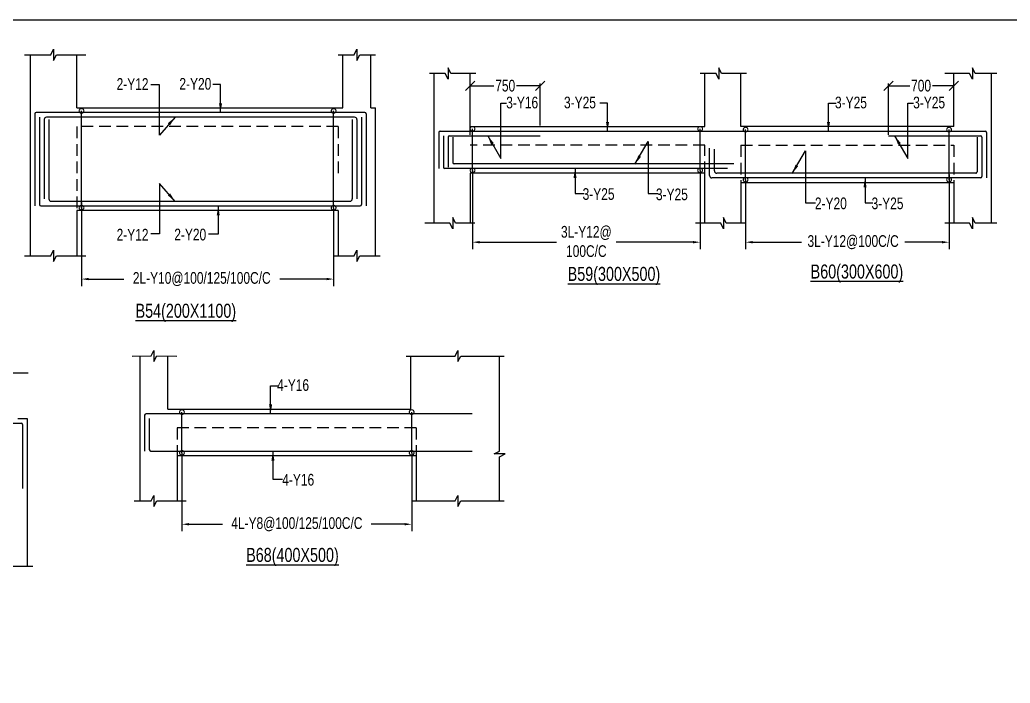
# Model space of a CAD drawing. Header units: millimetres. Extents: x 0 to 31744305, y -21599035 to 0.
# Drawn here: x 31662404 to 31673014, y -21166872 to -21159764 of the extents above; entities that cross this region are included whole.
import ezdxf

# ---------------------------------------------------------------- set-up
doc = ezdxf.new("R2010")
doc.units = ezdxf.units.MM
doc.header["$LTSCALE"] = 1000
doc.header["$MEASUREMENT"] = 0
doc.header["$PDMODE"] = 3
for name, pattern in [('CONTINOUS', [0]), ('CONTINU', [0]), ('HIDDEN', [0.375, 0.25, -0.125])]:
    doc.linetypes.add(name, pattern=pattern)
for name, color, linetype in [('-S-ARROW', 253, 'Continuous'), ('-S-MISC', 8, 'Continuous'), ('-S-STIRUP', 11, 'Continuous'), ('-STR-BEAM', 7, 'CONTINU'), ('-STR-COLUMN', 5, 'HIDDEN'), ('-STR-REINF', 3, 'Continuous'), ('-STR-RF-DIM', 8, 'CONTINOUS'), ('-STR-TEXT', 6, 'Continuous'), ('SEC TEXT', 9, 'Continuous'), ('SLAB LINE', 254, 'HIDDEN')]:
    doc.layers.add(name, color=color, linetype=linetype)
doc.styles.add('BEAM-LS', font='romans.shx', dxfattribs={"width": 0.8})
doc.styles.add('SOBHA', font='swisscl.ttf')
doc.styles.add('sobha.sed', font='swisscl.ttf')
doc.dimstyles.new('S-50', dxfattribs={"dimscale": 50, "dimtxt": 2.5, "dimasz": 2, "dimexe": 0.5, "dimexo": 0.25, "dimgap": 0.25, "dimtad": 0, "dimdec": 0, "dimrnd": 0.0005, "dimzin": 0, "dimdsep": 46, "dimtxsty": 'sobha.sed', "dimblk": 'OBLIQUE', "dimcen": 0.09, "dimclrd": 8, "dimclre": 8, "dimclrt": 6, "dimadec": 0, "dimazin": 0, "dimtfac": 1, "dimtdec": 0, "dimtofl": 0, "dimtmove": 2, "dimatfit": 3, "dimfxl": 0.18, "dimtolj": 1, "dimtzin": 0, "dimlwd": -1, "dimlwe": -1, "dimarcsym": 0})
doc.dimstyles.new('S-DIM50', dxfattribs={"dimscale": 50, "dimtxt": 2.5, "dimasz": 1.5, "dimexe": 1.5, "dimexo": 1, "dimgap": 0.5, "dimtad": 0, "dimdec": 0, "dimzin": 0, "dimdsep": 46, "dimtxsty": 'SOBHA', "dimcen": 0.09, "dimclrd": 256, "dimclre": 256, "dimclrt": 6, "dimadec": 5, "dimazin": 0, "dimtfac": 1, "dimtdec": 0, "dimtofl": 0, "dimtmove": 0, "dimatfit": 3, "dimfxl": 0.18, "dimtolj": 1, "dimtzin": 0, "dimlwd": -1, "dimlwe": -1, "dimarcsym": 0})
doc.dimstyles.new('STIRUP', dxfattribs={"dimscale": 50, "dimtxt": 2.5, "dimasz": 2.2, "dimexe": 0, "dimexo": 0, "dimgap": 0.5, "dimtad": 0, "dimdec": 0, "dimzin": 0, "dimdsep": 46, "dimtxsty": 'BEAM-LS', "dimblk": 'DOTSMALL', "dimcen": 0.09, "dimclrd": 256, "dimclre": 256, "dimclrt": 256, "dimadec": 5, "dimazin": 0, "dimtfac": 1, "dimtdec": 0, "dimtofl": 0, "dimtmove": 0, "dimatfit": 3, "dimldrblk": 'DOTSMALL', "dimfxl": 0, "dimfxlon": 1, "dimtolj": 1, "dimtzin": 0, "dimlwd": -1, "dimlwe": -1, "dimarcsym": 0})

# ---------------------------------------------------------------- blocks, each defined once
blk = doc.blocks.new('*D78')
at = {"layer": '-STR-RF-DIM', "transparency": 16777216}
for p, q in [((31664141, -21164404), (31664141, -21165244)), ((31666602, -21164404), (31666602, -21165244)), ((31664216, -21165169), (31664574, -21165169)), ((31666527, -21165169), (31666169, -21165169))]:
    blk.add_line(p, q, dxfattribs=at)
for points in [[(31664216, -21165156), (31664216, -21165181), (31664141, -21165169)], [(31666527, -21165156), (31666527, -21165181), (31666602, -21165169)]]:
    blk.add_solid(points, dxfattribs=at)
at = {"layer": 'Defpoints', "color": 0, "transparency": 16777216}
for p in [(31664141, -21164404, 0), (31666602, -21164404, 178587), (31666602, -21165169)]:
    blk.add_point(p, dxfattribs=at)
at = {"layer": '-STR-RF-DIM', "color": 6, "transparency": 16777216, "insert": (31665372, -21165169), "char_height": 125, "attachment_point": 5, "style": 'SOBHA'}
blk.add_mtext('\\A1;4L-Y8@100/125/100C/C', dxfattribs=at)
blk = doc.blocks.new('_DotSmall')
at = {"color": 0, "linetype": 'ByBlock', "const_width": 0.5}
blk.add_lwpolyline([(-0.0625, 0, 1), (0.0625, 0, 1)], format="xyb", close=True, dxfattribs=at)
blk = doc.blocks.new('*D79')
at = {"layer": '-S-STIRUP', "ltscale": 100, "transparency": 16777216}
blk.add_line((31664141, -21164404), (31664141, -21163967), dxfattribs=at)
at = {"layer": 'Defpoints', "color": 0, "linetype": 'CONTINU', "ltscale": 100, "transparency": 16777216}
for p in [(31664141, -21163967), (31664141, -21163967), (31664141, -21164404, 0)]:
    blk.add_point(p, dxfattribs=at)
at = {"layer": '-S-STIRUP', "linetype": 'CONTINU', "ltscale": 100, "transparency": 16777216, "xscale": 100, "yscale": 100, "zscale": 100}
for p, rotation in [((31664141, -21163967), 90), ((31664141, -21164404), 270)]:
    blk.add_blockref('_DotSmall', p, dxfattribs=dict(at, rotation=rotation))
blk = doc.blocks.new('_OBLIQUE')
at = {"color": 0, "linetype": 'ByBlock'}
blk.add_line((-0.5, -0.5), (0.5, 0.5), dxfattribs=at)
blk = doc.blocks.new('*D80')
at = {"layer": '-S-STIRUP', "ltscale": 100, "transparency": 16777216}
blk.add_line((31666602, -21164404), (31666602, -21163967), dxfattribs=at)
at = {"layer": 'Defpoints', "color": 0, "linetype": 'CONTINU', "ltscale": 100, "transparency": 16777216}
for p in [(31666602, -21163967), (31666602, -21163967), (31666602, -21164404, 0)]:
    blk.add_point(p, dxfattribs=at)
at = {"layer": '-S-STIRUP', "linetype": 'CONTINU', "ltscale": 100, "transparency": 16777216, "xscale": 100, "yscale": 100, "zscale": 100}
for p, rotation in [((31666602, -21163967), 90), ((31666602, -21164404), 270)]:
    blk.add_blockref('_DotSmall', p, dxfattribs=dict(at, rotation=rotation))
blk = doc.blocks.new('*D656')
at = {"layer": '-STR-RF-DIM', "transparency": 16777216}
for p, q in [((31663065, -21161720), (31663065, -21162617)), ((31665766, -21161777), (31665766, -21162617)), ((31663140, -21162542), (31663517, -21162542)), ((31665691, -21162542), (31665189, -21162542))]:
    blk.add_line(p, q, dxfattribs=at)
for points in [[(31663140, -21162529), (31663140, -21162554), (31663065, -21162542)], [(31665691, -21162529), (31665691, -21162554), (31665766, -21162542)]]:
    blk.add_solid(points, dxfattribs=at)
at = {"layer": 'Defpoints', "color": 0, "transparency": 16777216}
for p in [(31663065, -21161720, 178587), (31665766, -21161777, 178587), (31665766, -21162542)]:
    blk.add_point(p, dxfattribs=at)
at = {"layer": '-STR-RF-DIM', "color": 6, "transparency": 16777216, "insert": (31664353, -21162542), "char_height": 125, "attachment_point": 5, "style": 'SOBHA'}
blk.add_mtext('\\A1;2L-Y10@100/125/100C/C', dxfattribs=at)
blk = doc.blocks.new('*D657')
at = {"layer": '-S-STIRUP', "ltscale": 100, "transparency": 16777216}
blk.add_line((31663065, -21161777), (31663065, -21160740), dxfattribs=at)
at = {"layer": 'Defpoints', "color": 0, "linetype": 'CONTINU', "ltscale": 100, "transparency": 16777216}
for p in [(31663065, -21160740), (31663065, -21160740), (31663065, -21161777)]:
    blk.add_point(p, dxfattribs=at)
at = {"layer": '-S-STIRUP', "linetype": 'CONTINU', "ltscale": 100, "transparency": 16777216, "xscale": 100, "yscale": 100, "zscale": 100}
for p, rotation in [((31663065, -21160740), 90), ((31663065, -21161777), 270)]:
    blk.add_blockref('_DotSmall', p, dxfattribs=dict(at, rotation=rotation))
blk = doc.blocks.new('*D658')
at = {"layer": '-S-STIRUP', "ltscale": 100, "transparency": 16777216}
blk.add_line((31665766, -21161777), (31665766, -21160740), dxfattribs=at)
at = {"layer": 'Defpoints', "color": 0, "linetype": 'CONTINU', "ltscale": 100, "transparency": 16777216}
for p in [(31665766, -21160740), (31665766, -21160740), (31665766, -21161777)]:
    blk.add_point(p, dxfattribs=at)
at = {"layer": '-S-STIRUP', "linetype": 'CONTINU', "ltscale": 100, "transparency": 16777216, "xscale": 100, "yscale": 100, "zscale": 100}
for p, rotation in [((31665766, -21160740), 90), ((31665766, -21161777), 270)]:
    blk.add_blockref('_DotSmall', p, dxfattribs=dict(at, rotation=rotation))
blk = doc.blocks.new('*D665')
at = {"color": 8, "transparency": 16777216}
for p, q in [((31671709, -21160995), (31671709, -21160445)), ((31671709, -21160470), (31671938, -21160470)), ((31672409, -21160470), (31672180, -21160470)), ((31672409, -21160895), (31672409, -21160445))]:
    blk.add_line(p, q, dxfattribs=at)
at = {"layer": 'Defpoints', "color": 0, "transparency": 16777216}
for p in [(31672409, -21160470), (31672409, -21160907, 0), (31671709, -21161007, 0)]:
    blk.add_point(p, dxfattribs=at)
at = {"color": 8, "transparency": 16777216, "xscale": 100, "yscale": 100, "zscale": 100, "rotation": 180}
blk.add_blockref('_OBLIQUE', (31671709, -21160470), dxfattribs=at)
at = {"color": 8, "transparency": 16777216, "xscale": 100, "yscale": 100, "zscale": 100}
blk.add_blockref('_OBLIQUE', (31672409, -21160470), dxfattribs=at)
at = {"color": 6, "transparency": 16777216, "insert": (31672059, -21160470), "char_height": 125, "attachment_point": 5, "style": 'sobha.sed'}
blk.add_mtext('\\A1;700', dxfattribs=at)
blk = doc.blocks.new('*D659')
at = {"layer": '-STR-RF-DIM', "transparency": 16777216}
for p, q in [((31672359, -21161420), (31672359, -21162222)), ((31670179, -21161477), (31670179, -21162222)), ((31670254, -21162147), (31670777, -21162147)), ((31672284, -21162147), (31671884, -21162147))]:
    blk.add_line(p, q, dxfattribs=at)
for points in [[(31670254, -21162134), (31670254, -21162159), (31670179, -21162147)], [(31672284, -21162134), (31672284, -21162159), (31672359, -21162147)]]:
    blk.add_solid(points, dxfattribs=at)
at = {"layer": 'Defpoints', "color": 0, "transparency": 16777216}
for p in [(31672359, -21161420, 178587), (31670179, -21161477, 178587), (31670179, -21162147)]:
    blk.add_point(p, dxfattribs=at)
at = {"layer": '-STR-RF-DIM', "color": 6, "transparency": 16777216, "insert": (31671331, -21162147), "char_height": 125, "attachment_point": 5, "style": 'SOBHA'}
blk.add_mtext('\\A1;3L-Y12@100C/C', dxfattribs=at)
blk = doc.blocks.new('*D660')
at = {"layer": '-S-STIRUP', "ltscale": 100, "transparency": 16777216}
blk.add_line((31672359, -21161477), (31672359, -21160940), dxfattribs=at)
at = {"layer": 'Defpoints', "color": 0, "linetype": 'CONTINU', "ltscale": 100, "transparency": 16777216}
for p in [(31672359, -21160940), (31672359, -21160940), (31672359, -21161477, 0)]:
    blk.add_point(p, dxfattribs=at)
at = {"layer": '-S-STIRUP', "linetype": 'CONTINU', "ltscale": 100, "transparency": 16777216, "xscale": 100, "yscale": 100, "zscale": 100}
for p, rotation in [((31672359, -21160940), 90), ((31672359, -21161477), 270)]:
    blk.add_blockref('_DotSmall', p, dxfattribs=dict(at, rotation=rotation))
blk = doc.blocks.new('*D661')
at = {"layer": '-S-STIRUP', "ltscale": 100, "transparency": 16777216}
blk.add_line((31670179, -21161477), (31670179, -21160940), dxfattribs=at)
at = {"layer": 'Defpoints', "color": 0, "linetype": 'CONTINU', "ltscale": 100, "transparency": 16777216}
for p in [(31670179, -21160940), (31670179, -21160940), (31670179, -21161477, 0)]:
    blk.add_point(p, dxfattribs=at)
at = {"layer": '-S-STIRUP', "linetype": 'CONTINU', "ltscale": 100, "transparency": 16777216, "xscale": 100, "yscale": 100, "zscale": 100}
for p, rotation in [((31670179, -21160940), 90), ((31670179, -21161477), 270)]:
    blk.add_blockref('_DotSmall', p, dxfattribs=dict(at, rotation=rotation))
blk = doc.blocks.new('*D662')
at = {"layer": '-S-STIRUP', "ltscale": 100, "transparency": 16777216}
blk.add_line((31669692, -21161377), (31669692, -21160932), dxfattribs=at)
at = {"layer": 'Defpoints', "color": 0, "linetype": 'CONTINU', "ltscale": 100, "transparency": 16777216}
for p in [(31669692, -21160932, -178587), (31669692, -21160932), (31669692, -21161377, 0)]:
    blk.add_point(p, dxfattribs=at)
at = {"layer": '-S-STIRUP', "linetype": 'CONTINU', "ltscale": 100, "transparency": 16777216, "xscale": 100, "yscale": 100, "zscale": 100}
for p, rotation in [((31669692, -21160932), 90), ((31669692, -21161377), 270)]:
    blk.add_blockref('_DotSmall', p, dxfattribs=dict(at, rotation=rotation))
blk = doc.blocks.new('*D663')
at = {"layer": '-S-STIRUP', "ltscale": 100, "transparency": 16777216}
blk.add_line((31667254, -21161377), (31667254, -21160932), dxfattribs=at)
at = {"layer": 'Defpoints', "color": 0, "linetype": 'CONTINU', "ltscale": 100, "transparency": 16777216}
for p in [(31667254, -21160932, -178587), (31667254, -21160932), (31667254, -21161377, 0)]:
    blk.add_point(p, dxfattribs=at)
at = {"layer": '-S-STIRUP', "linetype": 'CONTINU', "ltscale": 100, "transparency": 16777216, "xscale": 100, "yscale": 100, "zscale": 100}
for p, rotation in [((31667254, -21160932), 90), ((31667254, -21161377), 270)]:
    blk.add_blockref('_DotSmall', p, dxfattribs=dict(at, rotation=rotation))
blk = doc.blocks.new('*D664')
at = {"layer": '-STR-RF-DIM', "transparency": 16777216}
for p, q in [((31667254, -21161377), (31667254, -21162222)), ((31669692, -21161377), (31669692, -21162222)), ((31667329, -21162147), (31668152, -21162147)), ((31669617, -21162147), (31668794, -21162147))]:
    blk.add_line(p, q, dxfattribs=at)
for points in [[(31667329, -21162134), (31667329, -21162159), (31667254, -21162147)], [(31669617, -21162134), (31669617, -21162159), (31669692, -21162147)]]:
    blk.add_solid(points, dxfattribs=at)
at = {"layer": 'Defpoints', "color": 0, "transparency": 16777216}
for p in [(31667254, -21161377, 178587), (31669692, -21161377, 178587), (31667254, -21162147)]:
    blk.add_point(p, dxfattribs=at)
at = {"layer": '-STR-RF-DIM', "color": 6, "transparency": 16777216, "char_height": 125, "attachment_point": 5, "style": 'SOBHA'}
for s, insert in [('\\A1;3L-Y12@', (31668473, -21162048)), ('\\A1;100C/C', (31668473, -21162243))]:
    blk.add_mtext(s, dxfattribs=dict(at, insert=insert))
blk = doc.blocks.new('*D865')
at = {"color": 8, "transparency": 16777216}
for p, q in [((31667229, -21160995), (31667229, -21160445)), ((31667229, -21160470), (31667483, -21160470)), ((31667979, -21160470), (31667725, -21160470)), ((31667979, -21160895), (31667979, -21160445))]:
    blk.add_line(p, q, dxfattribs=at)
at = {"layer": 'Defpoints', "color": 0, "transparency": 16777216}
for p in [(31667979, -21160470), (31667979, -21160907, 0), (31667229, -21161007, 0)]:
    blk.add_point(p, dxfattribs=at)
at = {"color": 8, "transparency": 16777216, "xscale": 100, "yscale": 100, "zscale": 100, "rotation": 180}
blk.add_blockref('_OBLIQUE', (31667229, -21160470), dxfattribs=at)
at = {"color": 8, "transparency": 16777216, "xscale": 100, "yscale": 100, "zscale": 100}
blk.add_blockref('_OBLIQUE', (31667979, -21160470), dxfattribs=at)
at = {"color": 6, "transparency": 16777216, "insert": (31667604, -21160470), "char_height": 125, "attachment_point": 5, "style": 'sobha.sed'}
blk.add_mtext('\\A1;750', dxfattribs=at)

msp = doc.modelspace()

# ---------------------------------------------------------------- linework, layer by layer
at = {"layer": '-S-MISC', "linetype": 'ByBlock', "ltscale": 1000, "elevation": 0}
for points in [[(31662453, -21160139.1), (31662735.7, -21160139.1), (31662765.6, -21160079.4), (31662765.6, -21160199.6), (31662795.4, -21160139.1), (31663111.4, -21160139.1)], [(31665815.7, -21160139.1), (31665985.7, -21160139.1), (31666015.6, -21160079.4), (31666015.6, -21160199.6), (31666045.5, -21160139.1), (31666215.5, -21160139.1)], [(31667287.7, -21160339.1), (31667021.8, -21160339.1), (31666991.9, -21160279.4), (31666991.9, -21160399.6), (31666962.1, -21160339.1), (31666792, -21160339.1)], [(31670187.8, -21160339.1), (31669921.8, -21160339.1), (31669891.9, -21160279.4), (31669891.9, -21160399.6), (31669862.1, -21160339.1), (31669692, -21160339.1)], [(31672871.5, -21160339.1), (31672638.8, -21160339.1), (31672608.9, -21160279.4), (31672608.9, -21160399.6), (31672579, -21160339.1), (31672313, -21160339.1)], [(31667278.9, -21161941.9), (31667071.9, -21161941.9), (31667042, -21161882.2), (31667042, -21162002.4), (31667012.1, -21161941.9), (31666742, -21161941.9)], [(31670178.9, -21161941.9), (31669971.9, -21161941.9), (31669942, -21161882.2), (31669942, -21162002.4), (31669912.2, -21161941.9), (31669642, -21161941.9)], [(31672871.5, -21161941.9), (31672638.8, -21161941.9), (31672608.9, -21161882.2), (31672608.9, -21162002.4), (31672579.1, -21161941.9), (31672313, -21161941.9)], [(31662452.9, -21162291.9), (31662735.7, -21162291.9), (31662765.5, -21162232.2), (31662765.5, -21162352.4), (31662795.4, -21162291.9), (31663111.4, -21162291.9)], [(31665765.7, -21162291.9), (31665985.7, -21162291.9), (31666015.6, -21162232.2), (31666015.6, -21162352.4), (31666045.5, -21162291.9), (31666265.5, -21162291.9)], [(31663608.6, -21163366.1), (31663811.5, -21163365.7), (31663841.3, -21163306.1), (31663841.3, -21163426.2), (31663871.2, -21163365.7), (31664087.2, -21163366.1)], [(31666541.3, -21163366.1), (31667067.8, -21163366.1), (31667097.7, -21163306.5), (31667097.7, -21163426.6), (31667127.6, -21163366.1), (31667593.7, -21163366.4)], [(31667543.7, -21164918.9), (31667544.5, -21164445.1), (31667604.1, -21164415.2), (31667484, -21164415.2), (31667544.5, -21164385.3), (31667544, -21163366.1)], [(31662495.4, -21163551.4), (31662262.7, -21163551), (31662232.9, -21163491.4), (31662232.9, -21163611.5), (31662203, -21163551), (31661986.9, -21163551.4)], [(31663630.3, -21164918.9), (31663811.5, -21164918.9), (31663841.3, -21164859.3), (31663841.3, -21164979.4), (31663871.2, -21164918.9), (31664187.2, -21164918.9)], [(31666601.7, -21164918.9), (31667067.8, -21164918.9), (31667097.7, -21164859.3), (31667097.7, -21164979.4), (31667127.6, -21164918.9), (31667593.7, -21164919.2)], [(31662545.4, -21165620.5), (31662312.7, -21165620.1), (31662282.9, -21165560.4), (31662282.9, -21165680.6), (31662253, -21165620.1), (31662036.9, -21165620.5)]]:
    msp.add_lwpolyline(points, dxfattribs=at)
at = {"layer": '-STR-BEAM'}
for p, q in [((31663015.6, -21160707.3, 0), (31665865.5, -21160707.3, 0)), ((31667228.9, -21160907.3, 0), (31669742, -21160907.3, 0)), ((31672408.9, -21160907.3, 0), (31670128.9, -21160907.3, 0)), ((31663991.3, -21163934.3, 0), (31666591.3, -21163934.3, 0))]:
    msp.add_line(p, q, dxfattribs=at)
at = {"layer": '-STR-BEAM', "elevation": 0}
msp.add_lwpolyline([(31679606.4, -21188463.8), (31644306.4, -21188463.8), (31644306.4, -21159763.8), (31679606.4, -21159763.8)], close=True, dxfattribs=at)
for points in [[(31669742, -21161407.3), (31667229, -21161407.3)], [(31670129, -21161507.3), (31672409, -21161507.6)], [(31665815.7, -21161807.3), (31663015.6, -21161807.3)], [(31666651.7, -21164434.3), (31664091.3, -21164434.3)]]:
    msp.add_lwpolyline(points, dxfattribs=at)
at = {"layer": '-STR-COLUMN', "linetype": 'Continuous', "ltscale": 10}
for p, q in [((31662515.5, -21160139.1, 0), (31662515.5, -21162291.9, 0)), ((31663015.6, -21160707.3, 0), (31663015.6, -21160139.1, 0)), ((31665865.5, -21160707.3, 0), (31665865.5, -21160139.1, 0)), ((31666165.5, -21160707.3, 0), (31666165.5, -21160139.1, 0)), ((31666842, -21161941.9, 0), (31666842, -21160339.1, 0)), ((31667228.9, -21160907.3, 0), (31667228.9, -21160339.1, 0)), ((31669742, -21160907.3, 0), (31669742, -21160339.1, 0)), ((31670128.9, -21160907.3, 0), (31670128.9, -21160339.1, 0)), ((31672408.9, -21160907.3, 0), (31672408.9, -21160339.1, 0)), ((31672808.9, -21160339.1, 0), (31672808.9, -21161941.9, 0)), ((31666165.5, -21160707.3, 0), (31666215.6, -21160707.3, 0)), ((31666215.6, -21162291.9, 0), (31666215.6, -21160707.3, 0)), ((31667229, -21161407.3, 0), (31667228.9, -21161941.9, 0)), ((31669742, -21161941.9, 0), (31669742, -21161407.3, 0)), ((31670129, -21161507.3, 0), (31670128.9, -21161941.9, 0)), ((31672409, -21161507.3, 0), (31672408.9, -21161941.9, 0)), ((31663015.6, -21161807.3, 0), (31663015.6, -21162291.9, 0)), ((31665815.7, -21161807.3, 0), (31665815.7, -21162291.9, 0)), ((31663691.3, -21163366.1, 0), (31663691.3, -21164918.9, 0)), ((31663991.3, -21163934.3, 0), (31663991.3, -21163366.1, 0)), ((31666591.3, -21163934.3, 0), (31666591.3, -21163366.1, 0)), ((31662382.9, -21164035.9, 0), (31662482.9, -21164035.9, 0)), ((31662482.9, -21164035.9, 0), (31662482.9, -21165620.5, 0)), ((31664091.3, -21164434.3, 0), (31664091.3, -21164918.9, 0)), ((31666651.7, -21164434.3, 0), (31666651.7, -21164918.9, 0))]:
    msp.add_line(p, q, dxfattribs=at)
at = {"layer": '-STR-REINF', "ltscale": 10}
for p, q in [((31662565.5, -21160772.3, 0), (31662565.5, -21161757.9, 0)), ((31666100.6, -21160757.3, 0), (31662580.5, -21160757.3, 0)), ((31662615.5, -21160807.3, 0), (31662615.5, -21161742.3, 0)), ((31665990.6, -21160807.3, 0), (31662690.5, -21160807.3, 0)), ((31666065.6, -21160807.3, 0), (31666065.6, -21161742.3, 0)), ((31666115.6, -21160772.3, 0), (31666115.6, -21161757.9, 0)), ((31662665.5, -21160832.3, 0), (31662665.5, -21161682.3, 0)), ((31662715.5, -21160832.3, 0), (31662715.5, -21161682.3, 0)), ((31665965.6, -21160832.3, 0), (31665965.6, -21161682.3, 0)), ((31666015.6, -21160832.3, 0), (31666015.6, -21161682.3, 0)), ((31666892.3, -21160972.3, 0), (31666892.3, -21161357.9, 0)), ((31666907.3, -21160957.3, 0), (31672743.9, -21160957.3, 0)), ((31666942.3, -21161007.3, 0), (31666942.3, -21161342.3, 0)), ((31666992.3, -21161022.3, 0), (31666992.3, -21161342.3, 0)), ((31667007.3, -21161007.3, 0), (31667978.9, -21161007.3, 0)), ((31667042.3, -21161022.3, 0), (31667042.3, -21161292.3, 0)), ((31671708.9, -21161007.3, 0), (31672693.9, -21161007.3, 0)), ((31672658.9, -21161022.3, 0), (31672659, -21161392.3, 0)), ((31672708.9, -21161022.3, 0), (31672709, -21161442.3, 0)), ((31672758.9, -21160972.3, 0), (31672759, -21161458, 0)), ((31669792.3, -21161432.3, 0), (31669792.3, -21161137.5, 0)), ((31669845.8, -21161382.3, 0), (31669845.8, -21161149.6, 0)), ((31670051.5, -21161307.3, 0), (31667057.3, -21161307.3, 0)), ((31669984.6, -21161357.3, 0), (31666957.3, -21161357.3, 0)), ((31672644, -21161407.3, 0), (31669870.8, -21161407.3, 0)), ((31672694, -21161457.3, 0), (31669817.3, -21161457.3, 0)), ((31662630.5, -21161757.3, 0), (31666050.6, -21161757.3, 0)), ((31662740.5, -21161707.3, 0), (31665940.6, -21161707.3, 0)), ((31667251.7, -21163984.3, 0), (31663756.3, -21163984.3, 0)), ((31644677.8, -21164085.9, 0), (31662417.9, -21164085.9, 0)), ((31663741.3, -21163999.3, 0), (31663741.3, -21164385, 0)), ((31663791.3, -21164034.3, 0), (31663791.3, -21164369.3, 0)), ((31662432.9, -21164100.9, 0), (31662432.9, -21164786.6, 0)), ((31663806.3, -21164384.3, 0), (31667251.7, -21164384.3, 0))]:
    msp.add_line(p, q, dxfattribs=at)
for centre, start, end in [((31662580.5, -21160772.3, 0), 90, 180), ((31666100.6, -21160772.3, 0), 0, 90), ((31666907.3, -21160972.3, 0), 90, 180), ((31672743.9, -21160972.3, 0), 0, 90), ((31666957.3, -21161342.3, 0), 180, 270), ((31672694, -21161442.3, 0), 270, 0), ((31662630.5, -21161742.3, 0), 180, 270), ((31666050.6, -21161742.3, 0), 270, 0), ((31663756.3, -21163999.3, 0), 90, 180), ((31662417.9, -21164100.9, 0), 0, 90), ((31663806.3, -21164369.3, 0), 180, 270)]:
    msp.add_arc(centre, 15, start, end, dxfattribs=at)
at = {"layer": '-STR-REINF', "ltscale": 10, "extrusion": (7.27448e-09, 0, 1)}
msp.add_arc((31662690.5, -21160832.3, 0.2), 25, 90, 180, dxfattribs=at)
at = {"layer": '-STR-REINF', "ltscale": 10, "extrusion": (7.27448e-09, -2.56336e-08, 1)}
msp.add_arc((31665990.6, -21160832.3, 0.8), 25, 0, 90, dxfattribs=at)
at = {"layer": '-STR-REINF', "ltscale": 10, "extrusion": (-6.0745e-09, -2.56336e-08, 1)}
msp.add_arc((31667007.3, -21161022.3, 0.4), 15, 90, 180, dxfattribs=at)
at = {"layer": '-STR-REINF', "ltscale": 10, "extrusion": (-6.0745e-09, -1.20902e-08, 1)}
msp.add_arc((31672693.9, -21161022.3, 0.1), 15, 0.01119, 90, dxfattribs=at)
at = {"layer": '-STR-REINF', "ltscale": 10, "extrusion": (-4.05993e-08, -2.2748e-08, 1)}
msp.add_arc((31667057.3, -21161292.3, -0.8), 15, 180, 270, dxfattribs=at)
at = {"layer": '-STR-REINF', "ltscale": 10, "extrusion": (-1.33668e-08, 0, 1)}
msp.add_arc((31669817.3, -21161432.3, -0.4), 25, 180, 269.9993, dxfattribs=at)
at = {"layer": '-STR-REINF', "ltscale": 10, "extrusion": (-1.04912e-08, 0, 1)}
msp.add_arc((31669870.8, -21161382.3, -0.3), 25, 180, 270, dxfattribs=at)
at = {"layer": '-STR-REINF', "ltscale": 10, "extrusion": (-5.17394e-07, 3.03483e-08, 1)}
msp.add_arc((31672644, -21161392.3, -17), 15, 270, 0.00511, dxfattribs=at)
at = {"layer": '-STR-REINF', "ltscale": 10, "extrusion": (7.65808e-09, -2.18801e-10, 1)}
msp.add_arc((31662740.5, -21161682.3, 0.2), 25, 180, 270, dxfattribs=at)
at = {"layer": '-STR-REINF', "ltscale": 10, "extrusion": (7.57815e-09, -2.56336e-08, 1)}
msp.add_arc((31665940.6, -21161682.3, 0.8), 25, 270, 0, dxfattribs=at)
at = {"layer": 'SLAB LINE', "color": 8, "linetype": 'HIDDEN', "ltscale": 0.5}
for p, q in [((31665815.5, -21160907.3, 0), (31663015.6, -21160907.3, 0)), ((31663015.6, -21160907.3, 0), (31663015.6, -21161807.3, 0)), ((31665815.5, -21160907.3, 0), (31665815.5, -21161457.3, 0)), ((31669742, -21161107.3, 0), (31667228.9, -21161107.3, 0)), ((31669742, -21161407.3, 0), (31669742, -21161107.3, 0)), ((31670129.1, -21161107.3, 0), (31670129, -21161507.3, 0)), ((31670129.1, -21161107.3, 0), (31672408.9, -21161107.3, 0)), ((31672408.9, -21161107.3, 0), (31672409, -21161507.3, 0)), ((31666651.5, -21164134.3, 0), (31664091.3, -21164134.3, 0)), ((31664091.3, -21164134.3), (31664091.3, -21164434.3, 0)), ((31666651.5, -21164134.3, 0), (31666651.5, -21164434.3, 0))]:
    msp.add_line(p, q, dxfattribs=at)

# ---------------------------------------------------------------- texts
at = {"layer": '-STR-TEXT', "color": 6, "style": 'SOBHA'}
for s, p in [('2-Y20', (31664113.6, -21160512.4, 0)), ('2-Y12', (31663441.1, -21160514.2, 0)), ('3-Y16', (31667614.9, -21160712.6, 0)), ('3-Y25', (31668233.9, -21160712.4, 0)), ('3-Y25', (31671137, -21160712.4, 0)), ('3-Y25', (31671974.3, -21160712.6, 0)), ('3-Y25', (31668433.3, -21161693.2, 0)), ('3-Y25', (31669218.8, -21161696.6, 0)), ('2-Y20', (31670921.8, -21161793.3, 0)), ('3-Y25', (31671528.5, -21161793.3, 0)), ('2-Y12', (31663441.1, -21162128.6, 0)), ('2-Y20', (31664058.9, -21162127.3, 0)), ('4-Y16', (31665160.9, -21163739.5, 0)), ('4-Y16', (31665215.6, -21164754.3, 0))]:
    msp.add_text(s, height=125, dxfattribs=at).set_placement(p)
at = {"layer": 'SEC TEXT', "color": 4, "linetype": 'ByBlock', "style": 'sobha.sed'}
for s, rotation, p in [('%%UB60(300X600)', 0.01072, (31670876, -21162535.8, 0)), ('%%UB59(300X500)', 0.01072, (31668273.1, -21162561.3, 0)), ('%%UB54(200X1100)', 0.01072, (31663644.2, -21162956.2, 0)), ('%%UB68(400X500)', 359.98928, (31664829.1, -21165572.2, 0))]:
    msp.add_text(s, height=150, rotation=rotation, dxfattribs=at).set_placement(p)

# ---------------------------------------------------------------- dimensions: what is measured, and where the dimension line sits
at = {"layer": '-S-STIRUP', "linetype": 'CONTINU', "ltscale": 100}
for base, p1, p2, picture, middle in [((31663065.4, -21160740.3, 178586.6), (31663065.4, -21161777, 178586.6), (31663065.4, -21160740.3, 178586.6), '*D657', (31663065.4, -21161258.6, 178586.6)), ((31665765.7, -21160740.3, 178586.6), (31665765.7, -21161777, 178586.6), (31665765.7, -21160740.3, 178586.6), '*D658', (31665765.7, -21161258.6, 178586.6)), ((31667253.9, -21160932.3, 178586.6), (31667253.9, -21161377, 178586.6), (31667253.9, -21160932.3, 0), '*D663', (31667253.9, -21161154.6, 178586.6)), ((31669692, -21160932.3, 178586.6), (31669692, -21161377, 178586.6), (31669692.1, -21160932.3, 0), '*D662', (31669692, -21161154.6, 178586.6)), ((31670179, -21160940.3, 178586.6), (31670179, -21161477, 178586.6), (31670178.9, -21160940.3, 178586.6), '*D661', (31670179, -21161208.7, 178586.6)), ((31672359.1, -21160940.3, 178586.6), (31672359.1, -21161477, 178586.6), (31672359, -21160940.3, 178586.6), '*D660', (31672359.1, -21161208.7, 178586.6)), ((31664141.3, -21163967.3), (31664141.3, -21164404, 0), (31664141.3, -21163967.3), '*D79', (31664141.3, -21164185.7)), ((31666601.7, -21163967.3, 178586.6), (31666601.7, -21164404, 178586.6), (31666601.7, -21163967.3, 178586.6), '*D80', (31666601.7, -21164185.7, 178586.6))]:
    dim = msp.add_linear_dim(base=base, p1=p1, p2=p2, angle=90, text=' ', dimstyle='STIRUP', override={"dimasz": 2}, dxfattribs=at)
    dim.commit()
    dim.dimension.update_dxf_attribs({"geometry": picture, "text_midpoint": middle})
at = {"layer": '-STR-RF-DIM'}
dim = msp.add_linear_dim(base=(31667253.9, -21162147, 0), p1=(31669692, -21161377, 178586.6), p2=(31667253.9, -21161377, 178586.6), text='3L-Y12@\\X100C/C', dimstyle='S-DIM50', override={"dimscale": 1, "dimtxt": 125, "dimasz": 75, "dimexe": 75, "dimexo": 0, "dimgap": 25, "dimsah": 1, "dimcen": 4.5, "dimfxl": 75}, dxfattribs=at)
dim.commit()
dim.dimension.update_dxf_attribs({"geometry": '*D664', "text_midpoint": (31668473, -21162147, 0)})
for base, p1, p2, angle, text, picture, middle in [((31670179, -21162147, 0), (31672359.1, -21161420.1, 178586.6), (31670179, -21161477, 178586.6), 180, '3L-Y12@100C/C', '*D659', (31671330.8, -21162147, 0)), ((31665765.7, -21162541.9, 0), (31663065.4, -21161720, 178586.6), (31665765.7, -21161777, 178586.6), 0, '2L-Y10@100/125/100C/C', '*D656', (31664353.1, -21162541.9, 0))]:
    dim = msp.add_linear_dim(base=base, p1=p1, p2=p2, angle=angle, text=text, dimstyle='S-DIM50', override={"dimscale": 1, "dimtxt": 125, "dimasz": 75, "dimexe": 75, "dimexo": 0, "dimgap": 25, "dimsah": 1, "dimcen": 4.5, "dimfxl": 75}, dxfattribs=at)
    dim.commit()
    dim.dimension.update_dxf_attribs({"geometry": picture, "text_midpoint": middle, "dimtype": 160})
dim = msp.add_linear_dim(base=(31666601.7, -21165169, 0), p1=(31664141.3, -21164404, 0), p2=(31666601.7, -21164404, 178586.6), text='4L-Y8@100/125/100C/C', dimstyle='S-DIM50', override={"dimscale": 1, "dimtxt": 125, "dimasz": 75, "dimexe": 75, "dimexo": 0, "dimgap": 25, "dimsah": 1, "dimcen": 4.5, "dimfxl": 75}, dxfattribs=at)
dim.commit()
dim.dimension.update_dxf_attribs({"geometry": '*D78', "text_midpoint": (31665371.5, -21165169, 0), "dimtype": 160})
at = {"color": 1}
dim = msp.add_linear_dim(base=(31667978.9, -21160470.3, 0), p1=(31667228.9, -21161007.3, 0), p2=(31667978.9, -21160907.3, 0), angle=0, dimstyle='S-50', override={"dimclrd": 8}, dxfattribs=at)
dim.commit()
dim.dimension.update_dxf_attribs({"geometry": '*D865', "text_midpoint": (31667603.9, -21160470.3, 0)})
dim = msp.add_linear_dim(base=(31672408.9, -21160470.3, 0), p1=(31671708.9, -21161007.3, 0), p2=(31672408.9, -21160907.3, 0), dimstyle='S-50', override={"dimclrd": 8}, dxfattribs=at)
dim.commit()
dim.dimension.update_dxf_attribs({"geometry": '*D665', "text_midpoint": (31672058.9, -21160470.3, 0)})

# ---------------------------------------------------------------- leaders
at = {"layer": '-S-ARROW'}
for points, override in [([(31664067.5, -21160807.3, 0), (31663901, -21160999.2, 0), (31663901, -21160459, 0), (31663808, -21160459, 0)], {"dimgap": 0.1}), ([(31664554.2, -21160757.3, 0), (31664554.2, -21160457.3, 0), (31664471.9, -21160457.3, 0)], {"dimasz": 2, "dimgap": 0.1, "dimtad": 0}), ([(31667416.6, -21161006.8, 0), (31667558.8, -21161249, 0), (31667558.8, -21160657.5, 0), (31667618.3, -21160657.5, 0)], {"dimgap": 0.1}), ([(31668700, -21160957.3, 0), (31668700, -21160657.3, 0), (31668617.7, -21160657.3, 0)], {"dimasz": 2, "dimgap": 0.1, "dimtad": 0}), ([(31671067.1, -21160957.3, 0), (31671067.1, -21160657.3, 0), (31671149.5, -21160657.3, 0)], {"dimasz": 2, "dimgap": 0.1, "dimtad": 0}), ([(31671776, -21161006.8, 0), (31671918.2, -21161249, 0), (31671918.2, -21160657.5, 0), (31671977.7, -21160657.5, 0)], {"dimgap": 0.1}), ([(31668993.8, -21161310.3, 0), (31669136, -21161068.1, 0), (31669136, -21161625.3, 0), (31669242, -21161625.3, 0)], {"dimgap": 0.1}), ([(31670678.1, -21161410.3, 0), (31670820.3, -21161168.1, 0), (31670820.3, -21161725.3, 0), (31670926.3, -21161725.3, 0)], {"dimgap": 0.1}), ([(31668352, -21161360, 0), (31668352, -21161625.3, 0), (31668449.2, -21161625.3, 0)], {"dimasz": 2, "dimgap": 0.1, "dimtad": 0}), ([(31664067.5, -21161710, 0), (31663901, -21161518, 0), (31663901, -21162058.3, 0), (31663808, -21162058.3, 0)], {"dimgap": 0.1}), ([(31671458.6, -21161460, 0), (31671458.6, -21161725.3, 0), (31671541, -21161725.3, 0)], {"dimasz": 2, "dimgap": 0.1, "dimtad": 0}), ([(31664529.7, -21161760, 0), (31664529.7, -21162060, 0), (31664426.2, -21162060, 0)], {"dimasz": 2, "dimgap": 0.1, "dimtad": 0}), ([(31665090.9, -21163984.3, 0), (31665090.9, -21163684.3, 0), (31665173.3, -21163684.3, 0)], {"dimasz": 2, "dimgap": 0.1, "dimtad": 0}), ([(31665115.5, -21164387, 0), (31665115.5, -21164687, 0), (31665218.9, -21164687, 0)], {"dimasz": 2, "dimgap": 0.1, "dimtad": 0})]:
    msp.add_leader(points, dimstyle='S-50', override=override, dxfattribs=at)

doc.saveas('drawing.dxf')
